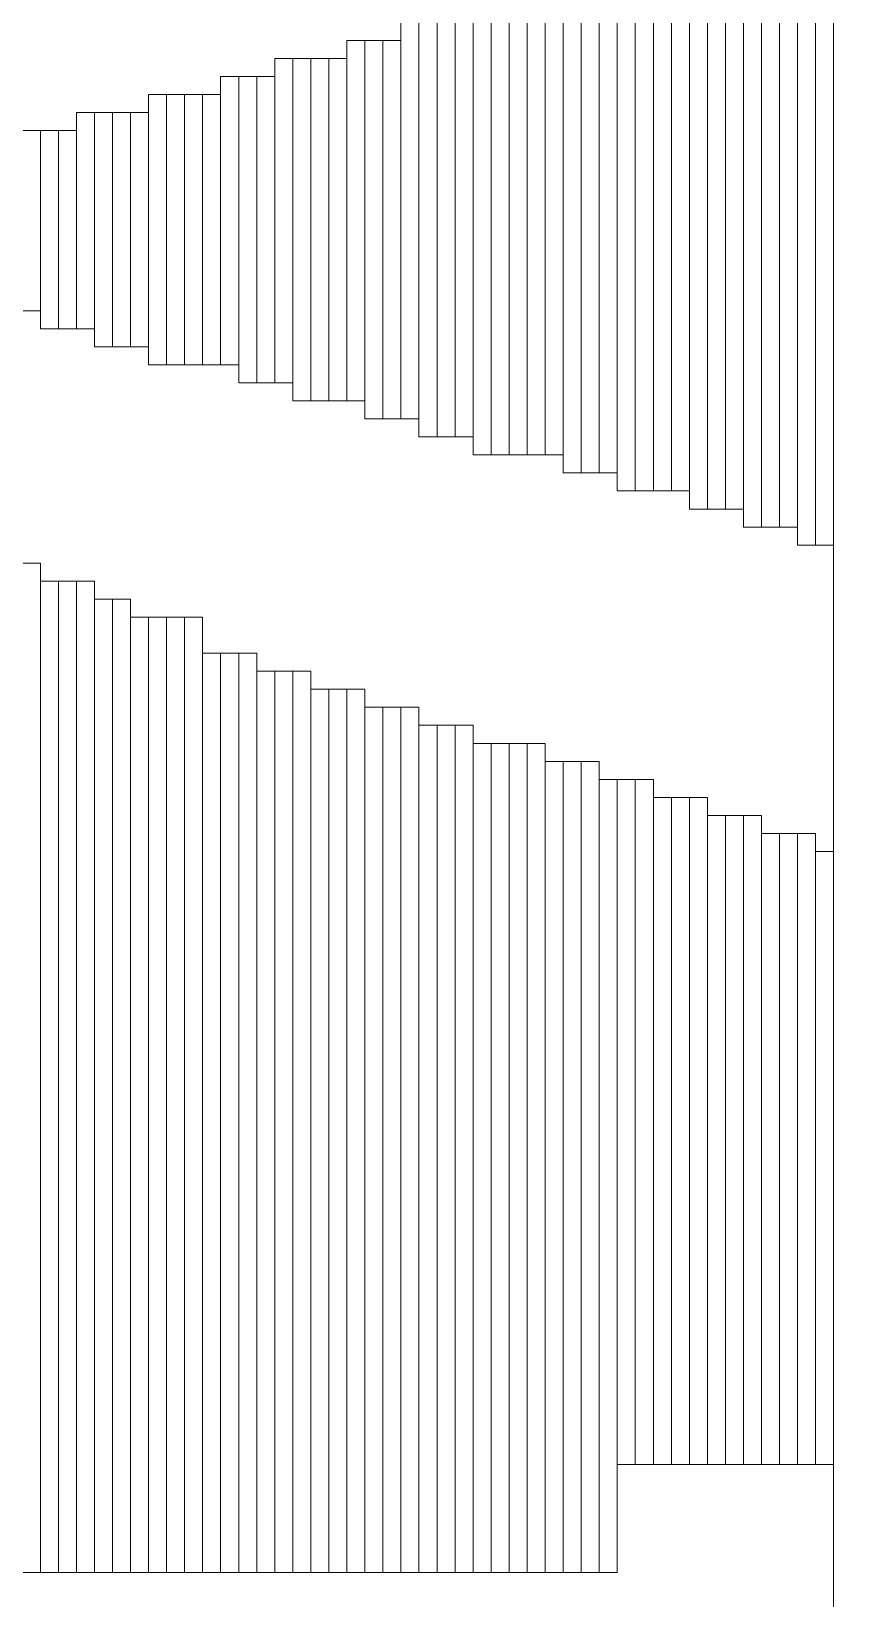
# Model space of a CAD drawing. Header units: millimetres. Extents: x -90 to 99, y -65 to 67.
# Drawn here: x -47.985 to -46.842, y 36.869 to 39.077 of the extents above; entities that cross this region are included whole.
import ezdxf

# ---------------------------------------------------------------- set-up
doc = ezdxf.new("R2010")
doc.units = ezdxf.units.MM
doc.header["$MEASUREMENT"] = 0
doc.layers.add('BG_OUTLINE', color=7, linetype='Continuous')
doc.layers.add('MA_PEN3', color=7, linetype='Continuous')

msp = doc.modelspace()

# ---------------------------------------------------------------- linework, layer by layer
at = {"layer": 'BG_OUTLINE', "color": 3, "lineweight": 9}
msp.add_open_spline([(-71.7269, -61.8795), (-71.7269, -61.8795), (-71.7343, 42.2681), (-71.7343, 42.2681), (-71.7343, 42.2681), (-71.7348, 43.0066), (-71.4419, 43.715), (-70.92, 44.2375), (-70.92, 44.2375), (-70.3982, 44.76), (-69.6866, 45.0538), (-68.9482, 45.0543), (-68.9482, 45.0543), (-68.9482, 45.0543), (75.2046, 45.0543), (75.2046, 45.0543), (75.2046, 45.0543), (76.8319, 45.0552), (78.1763, 43.7805), (78.2661, 42.1556), (78.2661, 42.1556), (78.2661, 42.1556), (78.2661, 31.2814), (78.2661, 31.2814), (78.2661, 31.2814), (78.2661, 31.2814), (72.2646, 31.2814), (72.2646, 31.2814), (72.2646, 31.2814), (72.2646, 31.2814), (72.2646, 26.9814), (72.2646, 26.9814), (72.2646, 26.9814), (72.2646, 26.9814), (78.2661, 26.9814), (78.2661, 26.9814), (78.2661, 26.9814), (78.2661, 26.9814), (78.2661, 18.6553), (78.2661, 18.6553), (78.2661, 18.6553), (78.2661, 18.6553), (72.2496, 18.6553), (72.2496, 18.6553), (72.2496, 18.6553), (72.2496, 18.6553), (72.2496, 14.3553), (72.2496, 14.3553), (72.2496, 14.3553), (72.2496, 14.3553), (78.2661, 14.3553), (78.2661, 14.3553), (78.2661, 14.3553), (78.2661, 14.3553), (78.2661, 9.255), (78.2661, 9.255), (78.2661, 9.255), (78.2661, 9.255), (72.2648, 9.255), (72.2648, 9.255), (72.2648, 9.255), (72.2648, 9.255), (72.2648, 4.955), (72.2648, 4.955), (72.2648, 4.955), (72.2648, 4.955), (78.2661, 4.955), (78.2661, 4.955), (78.2661, 4.955), (78.2661, 4.955), (78.2661, -3.3762), (78.2661, -3.3762), (78.2661, -3.3762), (78.2661, -3.3762), (72.2445, -3.3762), (72.2445, -3.3762), (72.2445, -3.3762), (72.2445, -3.3762), (72.2445, -7.6762), (72.2445, -7.6762), (72.2445, -7.6762), (72.2445, -7.6762), (78.2661, -7.6762), (78.2661, -7.6762), (78.2661, -7.6762), (78.2661, -7.6762), (78.2661, -12.7615), (78.2661, -12.7615), (78.2661, -12.7615), (78.2661, -12.7615), (72.2651, -12.7615), (72.2651, -12.7615), (72.2651, -12.7615), (72.2651, -12.7615), (72.2651, -17.0615), (72.2651, -17.0615), (72.2651, -17.0615), (72.2651, -17.0615), (78.2661, -17.0615), (78.2661, -17.0615), (78.2661, -17.0615), (78.2661, -17.0615), (78.2661, -25.4097), (78.2661, -25.4097), (78.2661, -25.4097), (78.2661, -25.4097), (72.2656, -25.4097), (72.2656, -25.4097), (72.2656, -25.4097), (72.2656, -25.4097), (72.2656, -29.7097), (72.2656, -29.7097), (72.2656, -29.7097), (72.2656, -29.7097), (78.2661, -29.7097), (78.2661, -29.7097), (78.2661, -29.7097), (78.2661, -29.7097), (78.2661, -34.793), (78.2661, -34.793), (78.2661, -34.793), (78.2661, -34.793), (72.2679, -34.793), (72.2679, -34.793), (72.2679, -34.793), (72.2679, -34.793), (72.2679, -39.0929), (72.2679, -39.0929), (72.2679, -39.0929), (72.2679, -39.0929), (78.2661, -39.0929), (78.2661, -39.0929), (78.2661, -39.0929), (78.2661, -39.0929), (78.2661, -47.4269), (78.2661, -47.4269), (78.2661, -47.4269), (78.2661, -47.4269), (72.2679, -47.4269), (72.2679, -47.4269), (72.2679, -47.4269), (72.2679, -47.4269), (72.2679, -51.7269), (72.2679, -51.7269), (72.2679, -51.7269), (72.2679, -51.7269), (78.2661, -51.7269), (78.2661, -51.7269), (78.2661, -51.7269), (78.2661, -51.7269), (78.2661, -51.8138), (78.2661, -51.8138), (78.2661, -51.8138), (78.2661, -51.8138), (78.2656, -61.8468), (78.2656, -61.8468), (78.2656, -61.8468), (78.2661, -62.6669), (77.9407, -63.4536), (77.3612, -64.0339), (77.3612, -64.0339), (76.7817, -64.6142), (75.9915, -64.9405), (75.1713, -64.941), (75.1713, -64.941), (75.1713, -64.941), (-68.6609, -64.9456), (-68.6609, -64.9456), (-68.6609, -64.9456), (-69.4735, -64.9461), (-70.2531, -64.6237), (-70.8281, -64.0495), (-70.8281, -64.0495), (-71.4031, -63.4752), (-71.7264, -62.6922), (-71.7269, -61.8795)], degree=3, knots=[0, 0, 0, 0, 0.022727, 0.022727, 0.022727, 0.022727, 0.045455, 0.045455, 0.045455, 0.045455, 0.068182, 0.068182, 0.068182, 0.068182, 0.090909, 0.090909, 0.090909, 0.090909, 0.113636, 0.113636, 0.113636, 0.113636, 0.136364, 0.136364, 0.136364, 0.136364, 0.159091, 0.159091, 0.159091, 0.159091, 0.181818, 0.181818, 0.181818, 0.181818, 0.204545, 0.204545, 0.204545, 0.204545, 0.227273, 0.227273, 0.227273, 0.227273, 0.25, 0.25, 0.25, 0.25, 0.272727, 0.272727, 0.272727, 0.272727, 0.295455, 0.295455, 0.295455, 0.295455, 0.318182, 0.318182, 0.318182, 0.318182, 0.340909, 0.340909, 0.340909, 0.340909, 0.363636, 0.363636, 0.363636, 0.363636, 0.386364, 0.386364, 0.386364, 0.386364, 0.409091, 0.409091, 0.409091, 0.409091, 0.431818, 0.431818, 0.431818, 0.431818, 0.454545, 0.454545, 0.454545, 0.454545, 0.477273, 0.477273, 0.477273, 0.477273, 0.5, 0.5, 0.5, 0.5, 0.522727, 0.522727, 0.522727, 0.522727, 0.545455, 0.545455, 0.545455, 0.545455, 0.568182, 0.568182, 0.568182, 0.568182, 0.590909, 0.590909, 0.590909, 0.590909, 0.613636, 0.613636, 0.613636, 0.613636, 0.636364, 0.636364, 0.636364, 0.636364, 0.659091, 0.659091, 0.659091, 0.659091, 0.681818, 0.681818, 0.681818, 0.681818, 0.704545, 0.704545, 0.704545, 0.704545, 0.727273, 0.727273, 0.727273, 0.727273, 0.75, 0.75, 0.75, 0.75, 0.772727, 0.772727, 0.772727, 0.772727, 0.795455, 0.795455, 0.795455, 0.795455, 0.818182, 0.818182, 0.818182, 0.818182, 0.840909, 0.840909, 0.840909, 0.840909, 0.863636, 0.863636, 0.863636, 0.863636, 0.886364, 0.886364, 0.886364, 0.886364, 0.909091, 0.909091, 0.909091, 0.909091, 0.931818, 0.931818, 0.931818, 0.931818, 0.954545, 0.954545, 0.954545, 0.954545, 0.977273, 0.977273, 0.977273, 0.977273, 1, 1, 1, 1], dxfattribs=at)
at = {"layer": 'MA_PEN3', "color": 5, "lineweight": 9}
for points in [[(-46.8549, 40.3601), (-46.8549, 40.3601), (-46.8295, 40.3601), (-46.8295, 40.3601), (-46.8295, 40.3601), (-46.8295, 40.3601), (-46.8295, 33.9085), (-46.8295, 33.9085), (-46.8295, 33.9085), (-46.8295, 33.9085), (-46.8549, 33.9085), (-46.8549, 33.9085), (-46.8549, 33.9085), (-46.8549, 33.9085), (-46.8549, 40.3601), (-46.8549, 40.3601)], [(-46.9311, 39.2679), (-46.9311, 39.2679), (-46.9057, 39.2679), (-46.9057, 39.2679), (-46.9057, 39.2679), (-46.9057, 39.2679), (-46.9057, 38.3789), (-46.9057, 38.3789), (-46.9057, 38.3789), (-46.9057, 38.3789), (-46.9311, 38.3789), (-46.9311, 38.3789), (-46.9311, 38.3789), (-46.9311, 38.3789), (-46.9311, 39.2679), (-46.9311, 39.2679)], [(-46.9057, 39.2679), (-46.9057, 39.2679), (-46.8803, 39.2679), (-46.8803, 39.2679), (-46.8803, 39.2679), (-46.8803, 39.2679), (-46.8803, 38.3535), (-46.8803, 38.3535), (-46.8803, 38.3535), (-46.8803, 38.3535), (-46.9057, 38.3535), (-46.9057, 38.3535), (-46.9057, 38.3535), (-46.9057, 38.3535), (-46.9057, 39.2679), (-46.9057, 39.2679)], [(-46.8803, 39.2679), (-46.8803, 39.2679), (-46.8549, 39.2679), (-46.8549, 39.2679), (-46.8549, 39.2679), (-46.8549, 39.2679), (-46.8549, 38.3535), (-46.8549, 38.3535), (-46.8549, 38.3535), (-46.8549, 38.3535), (-46.8803, 38.3535), (-46.8803, 38.3535), (-46.8803, 38.3535), (-46.8803, 38.3535), (-46.8803, 39.2679), (-46.8803, 39.2679)], [(-47.0073, 39.2171), (-47.0073, 39.2171), (-46.9819, 39.2171), (-46.9819, 39.2171), (-46.9819, 39.2171), (-46.9819, 39.2171), (-46.9819, 38.4043), (-46.9819, 38.4043), (-46.9819, 38.4043), (-46.9819, 38.4043), (-47.0073, 38.4043), (-47.0073, 38.4043), (-47.0073, 38.4043), (-47.0073, 38.4043), (-47.0073, 39.2171), (-47.0073, 39.2171)], [(-46.9819, 39.2171), (-46.9819, 39.2171), (-46.9565, 39.2171), (-46.9565, 39.2171), (-46.9565, 39.2171), (-46.9565, 39.2171), (-46.9565, 38.3789), (-46.9565, 38.3789), (-46.9565, 38.3789), (-46.9565, 38.3789), (-46.9819, 38.3789), (-46.9819, 38.3789), (-46.9819, 38.3789), (-46.9819, 38.3789), (-46.9819, 39.2171), (-46.9819, 39.2171)], [(-46.9565, 39.2171), (-46.9565, 39.2171), (-46.9311, 39.2171), (-46.9311, 39.2171), (-46.9311, 39.2171), (-46.9311, 39.2171), (-46.9311, 38.3789), (-46.9311, 38.3789), (-46.9311, 38.3789), (-46.9311, 38.3789), (-46.9565, 38.3789), (-46.9565, 38.3789), (-46.9565, 38.3789), (-46.9565, 38.3789), (-46.9565, 39.2171), (-46.9565, 39.2171)], [(-47.1089, 39.1917), (-47.1089, 39.1917), (-47.0835, 39.1917), (-47.0835, 39.1917), (-47.0835, 39.1917), (-47.0835, 39.1917), (-47.0835, 38.4297), (-47.0835, 38.4297), (-47.0835, 38.4297), (-47.0835, 38.4297), (-47.1089, 38.4297), (-47.1089, 38.4297), (-47.1089, 38.4297), (-47.1089, 38.4297), (-47.1089, 39.1917), (-47.1089, 39.1917)], [(-47.0835, 39.1917), (-47.0835, 39.1917), (-47.0581, 39.1917), (-47.0581, 39.1917), (-47.0581, 39.1917), (-47.0581, 39.1917), (-47.0581, 38.4297), (-47.0581, 38.4297), (-47.0581, 38.4297), (-47.0581, 38.4297), (-47.0835, 38.4297), (-47.0835, 38.4297), (-47.0835, 38.4297), (-47.0835, 38.4297), (-47.0835, 39.1917), (-47.0835, 39.1917)], [(-47.0581, 39.1917), (-47.0581, 39.1917), (-47.0327, 39.1917), (-47.0327, 39.1917), (-47.0327, 39.1917), (-47.0327, 39.1917), (-47.0327, 38.4043), (-47.0327, 38.4043), (-47.0327, 38.4043), (-47.0327, 38.4043), (-47.0581, 38.4043), (-47.0581, 38.4043), (-47.0581, 38.4043), (-47.0581, 38.4043), (-47.0581, 39.1917), (-47.0581, 39.1917)], [(-47.0327, 39.1917), (-47.0327, 39.1917), (-47.0073, 39.1917), (-47.0073, 39.1917), (-47.0073, 39.1917), (-47.0073, 39.1917), (-47.0073, 38.4043), (-47.0073, 38.4043), (-47.0073, 38.4043), (-47.0073, 38.4043), (-47.0327, 38.4043), (-47.0327, 38.4043), (-47.0327, 38.4043), (-47.0327, 38.4043), (-47.0327, 39.1917), (-47.0327, 39.1917)], [(-47.1851, 39.1663), (-47.1851, 39.1663), (-47.1597, 39.1663), (-47.1597, 39.1663), (-47.1597, 39.1663), (-47.1597, 39.1663), (-47.1597, 38.4551), (-47.1597, 38.4551), (-47.1597, 38.4551), (-47.1597, 38.4551), (-47.1851, 38.4551), (-47.1851, 38.4551), (-47.1851, 38.4551), (-47.1851, 38.4551), (-47.1851, 39.1663), (-47.1851, 39.1663)], [(-47.1597, 39.1663), (-47.1597, 39.1663), (-47.1343, 39.1663), (-47.1343, 39.1663), (-47.1343, 39.1663), (-47.1343, 39.1663), (-47.1343, 38.4297), (-47.1343, 38.4297), (-47.1343, 38.4297), (-47.1343, 38.4297), (-47.1597, 38.4297), (-47.1597, 38.4297), (-47.1597, 38.4297), (-47.1597, 38.4297), (-47.1597, 39.1663), (-47.1597, 39.1663)], [(-47.1343, 39.1663), (-47.1343, 39.1663), (-47.1089, 39.1663), (-47.1089, 39.1663), (-47.1089, 39.1663), (-47.1089, 39.1663), (-47.1089, 38.4297), (-47.1089, 38.4297), (-47.1089, 38.4297), (-47.1089, 38.4297), (-47.1343, 38.4297), (-47.1343, 38.4297), (-47.1343, 38.4297), (-47.1343, 38.4297), (-47.1343, 39.1663), (-47.1343, 39.1663)], [(-47.2613, 39.1409), (-47.2613, 39.1409), (-47.2359, 39.1409), (-47.2359, 39.1409), (-47.2359, 39.1409), (-47.2359, 39.1409), (-47.2359, 38.4805), (-47.2359, 38.4805), (-47.2359, 38.4805), (-47.2359, 38.4805), (-47.2613, 38.4805), (-47.2613, 38.4805), (-47.2613, 38.4805), (-47.2613, 38.4805), (-47.2613, 39.1409), (-47.2613, 39.1409)], [(-47.2359, 39.1409), (-47.2359, 39.1409), (-47.2105, 39.1409), (-47.2105, 39.1409), (-47.2105, 39.1409), (-47.2105, 39.1409), (-47.2105, 38.4551), (-47.2105, 38.4551), (-47.2105, 38.4551), (-47.2105, 38.4551), (-47.2359, 38.4551), (-47.2359, 38.4551), (-47.2359, 38.4551), (-47.2359, 38.4551), (-47.2359, 39.1409), (-47.2359, 39.1409)], [(-47.2105, 39.1409), (-47.2105, 39.1409), (-47.1851, 39.1409), (-47.1851, 39.1409), (-47.1851, 39.1409), (-47.1851, 39.1409), (-47.1851, 38.4551), (-47.1851, 38.4551), (-47.1851, 38.4551), (-47.1851, 38.4551), (-47.2105, 38.4551), (-47.2105, 38.4551), (-47.2105, 38.4551), (-47.2105, 38.4551), (-47.2105, 39.1409), (-47.2105, 39.1409)], [(-47.3883, 39.1155), (-47.3883, 39.1155), (-47.3629, 39.1155), (-47.3629, 39.1155), (-47.3629, 39.1155), (-47.3629, 39.1155), (-47.3629, 38.5059), (-47.3629, 38.5059), (-47.3629, 38.5059), (-47.3629, 38.5059), (-47.3883, 38.5059), (-47.3883, 38.5059), (-47.3883, 38.5059), (-47.3883, 38.5059), (-47.3883, 39.1155), (-47.3883, 39.1155)], [(-47.3629, 39.1155), (-47.3629, 39.1155), (-47.3375, 39.1155), (-47.3375, 39.1155), (-47.3375, 39.1155), (-47.3375, 39.1155), (-47.3375, 38.4805), (-47.3375, 38.4805), (-47.3375, 38.4805), (-47.3375, 38.4805), (-47.3629, 38.4805), (-47.3629, 38.4805), (-47.3629, 38.4805), (-47.3629, 38.4805), (-47.3629, 39.1155), (-47.3629, 39.1155)], [(-47.3375, 39.1155), (-47.3375, 39.1155), (-47.3121, 39.1155), (-47.3121, 39.1155), (-47.3121, 39.1155), (-47.3121, 39.1155), (-47.3121, 38.4805), (-47.3121, 38.4805), (-47.3121, 38.4805), (-47.3121, 38.4805), (-47.3375, 38.4805), (-47.3375, 38.4805), (-47.3375, 38.4805), (-47.3375, 38.4805), (-47.3375, 39.1155), (-47.3375, 39.1155)], [(-47.3121, 39.1155), (-47.3121, 39.1155), (-47.2867, 39.1155), (-47.2867, 39.1155), (-47.2867, 39.1155), (-47.2867, 39.1155), (-47.2867, 38.4805), (-47.2867, 38.4805), (-47.2867, 38.4805), (-47.2867, 38.4805), (-47.3121, 38.4805), (-47.3121, 38.4805), (-47.3121, 38.4805), (-47.3121, 38.4805), (-47.3121, 39.1155), (-47.3121, 39.1155)], [(-47.2867, 39.1155), (-47.2867, 39.1155), (-47.2613, 39.1155), (-47.2613, 39.1155), (-47.2613, 39.1155), (-47.2613, 39.1155), (-47.2613, 38.4805), (-47.2613, 38.4805), (-47.2613, 38.4805), (-47.2613, 38.4805), (-47.2867, 38.4805), (-47.2867, 38.4805), (-47.2867, 38.4805), (-47.2867, 38.4805), (-47.2867, 39.1155), (-47.2867, 39.1155)], [(-47.4645, 39.0901), (-47.4645, 39.0901), (-47.4391, 39.0901), (-47.4391, 39.0901), (-47.4391, 39.0901), (-47.4391, 39.0901), (-47.4391, 38.5313), (-47.4391, 38.5313), (-47.4391, 38.5313), (-47.4391, 38.5313), (-47.4645, 38.5313), (-47.4645, 38.5313), (-47.4645, 38.5313), (-47.4645, 38.5313), (-47.4645, 39.0901), (-47.4645, 39.0901)], [(-47.4391, 39.0901), (-47.4391, 39.0901), (-47.4137, 39.0901), (-47.4137, 39.0901), (-47.4137, 39.0901), (-47.4137, 39.0901), (-47.4137, 38.5059), (-47.4137, 38.5059), (-47.4137, 38.5059), (-47.4137, 38.5059), (-47.4391, 38.5059), (-47.4391, 38.5059), (-47.4391, 38.5059), (-47.4391, 38.5059), (-47.4391, 39.0901), (-47.4391, 39.0901)], [(-47.4137, 39.0901), (-47.4137, 39.0901), (-47.3883, 39.0901), (-47.3883, 39.0901), (-47.3883, 39.0901), (-47.3883, 39.0901), (-47.3883, 38.5059), (-47.3883, 38.5059), (-47.3883, 38.5059), (-47.3883, 38.5059), (-47.4137, 38.5059), (-47.4137, 38.5059), (-47.4137, 38.5059), (-47.4137, 38.5059), (-47.4137, 39.0901), (-47.4137, 39.0901)], [(-47.5407, 39.0647), (-47.5407, 39.0647), (-47.5153, 39.0647), (-47.5153, 39.0647), (-47.5153, 39.0647), (-47.5153, 39.0647), (-47.5153, 38.5567), (-47.5153, 38.5567), (-47.5153, 38.5567), (-47.5153, 38.5567), (-47.5407, 38.5567), (-47.5407, 38.5567), (-47.5407, 38.5567), (-47.5407, 38.5567), (-47.5407, 39.0647), (-47.5407, 39.0647)], [(-47.5153, 39.0647), (-47.5153, 39.0647), (-47.4899, 39.0647), (-47.4899, 39.0647), (-47.4899, 39.0647), (-47.4899, 39.0647), (-47.4899, 38.5313), (-47.4899, 38.5313), (-47.4899, 38.5313), (-47.4899, 38.5313), (-47.5153, 38.5313), (-47.5153, 38.5313), (-47.5153, 38.5313), (-47.5153, 38.5313), (-47.5153, 39.0647), (-47.5153, 39.0647)], [(-47.4899, 39.0647), (-47.4899, 39.0647), (-47.4645, 39.0647), (-47.4645, 39.0647), (-47.4645, 39.0647), (-47.4645, 39.0647), (-47.4645, 38.5313), (-47.4645, 38.5313), (-47.4645, 38.5313), (-47.4645, 38.5313), (-47.4899, 38.5313), (-47.4899, 38.5313), (-47.4899, 38.5313), (-47.4899, 38.5313), (-47.4899, 39.0647), (-47.4899, 39.0647)], [(-47.6423, 39.0393), (-47.6423, 39.0393), (-47.6169, 39.0393), (-47.6169, 39.0393), (-47.6169, 39.0393), (-47.6169, 39.0393), (-47.6169, 38.5821), (-47.6169, 38.5821), (-47.6169, 38.5821), (-47.6169, 38.5821), (-47.6423, 38.5821), (-47.6423, 38.5821), (-47.6423, 38.5821), (-47.6423, 38.5821), (-47.6423, 39.0393), (-47.6423, 39.0393)], [(-47.6169, 39.0393), (-47.6169, 39.0393), (-47.5915, 39.0393), (-47.5915, 39.0393), (-47.5915, 39.0393), (-47.5915, 39.0393), (-47.5915, 38.5567), (-47.5915, 38.5567), (-47.5915, 38.5567), (-47.5915, 38.5567), (-47.6169, 38.5567), (-47.6169, 38.5567), (-47.6169, 38.5567), (-47.6169, 38.5567), (-47.6169, 39.0393), (-47.6169, 39.0393)], [(-47.5915, 39.0393), (-47.5915, 39.0393), (-47.5661, 39.0393), (-47.5661, 39.0393), (-47.5661, 39.0393), (-47.5661, 39.0393), (-47.5661, 38.5567), (-47.5661, 38.5567), (-47.5661, 38.5567), (-47.5661, 38.5567), (-47.5915, 38.5567), (-47.5915, 38.5567), (-47.5915, 38.5567), (-47.5915, 38.5567), (-47.5915, 39.0393), (-47.5915, 39.0393)], [(-47.5661, 39.0393), (-47.5661, 39.0393), (-47.5407, 39.0393), (-47.5407, 39.0393), (-47.5407, 39.0393), (-47.5407, 39.0393), (-47.5407, 38.5567), (-47.5407, 38.5567), (-47.5407, 38.5567), (-47.5407, 38.5567), (-47.5661, 38.5567), (-47.5661, 38.5567), (-47.5661, 38.5567), (-47.5661, 38.5567), (-47.5661, 39.0393), (-47.5661, 39.0393)], [(-47.7185, 39.0139), (-47.7185, 39.0139), (-47.6931, 39.0139), (-47.6931, 39.0139), (-47.6931, 39.0139), (-47.6931, 39.0139), (-47.6931, 38.6075), (-47.6931, 38.6075), (-47.6931, 38.6075), (-47.6931, 38.6075), (-47.7185, 38.6075), (-47.7185, 38.6075), (-47.7185, 38.6075), (-47.7185, 38.6075), (-47.7185, 39.0139), (-47.7185, 39.0139)], [(-47.6931, 39.0139), (-47.6931, 39.0139), (-47.6677, 39.0139), (-47.6677, 39.0139), (-47.6677, 39.0139), (-47.6677, 39.0139), (-47.6677, 38.5821), (-47.6677, 38.5821), (-47.6677, 38.5821), (-47.6677, 38.5821), (-47.6931, 38.5821), (-47.6931, 38.5821), (-47.6931, 38.5821), (-47.6931, 38.5821), (-47.6931, 39.0139), (-47.6931, 39.0139)], [(-47.6677, 39.0139), (-47.6677, 39.0139), (-47.6423, 39.0139), (-47.6423, 39.0139), (-47.6423, 39.0139), (-47.6423, 39.0139), (-47.6423, 38.5821), (-47.6423, 38.5821), (-47.6423, 38.5821), (-47.6423, 38.5821), (-47.6677, 38.5821), (-47.6677, 38.5821), (-47.6677, 38.5821), (-47.6677, 38.5821), (-47.6677, 39.0139), (-47.6677, 39.0139)], [(-47.8201, 38.9885), (-47.8201, 38.9885), (-47.7947, 38.9885), (-47.7947, 38.9885), (-47.7947, 38.9885), (-47.7947, 38.9885), (-47.7947, 38.6075), (-47.7947, 38.6075), (-47.7947, 38.6075), (-47.7947, 38.6075), (-47.8201, 38.6075), (-47.8201, 38.6075), (-47.8201, 38.6075), (-47.8201, 38.6075), (-47.8201, 38.9885), (-47.8201, 38.9885)], [(-47.7947, 38.9885), (-47.7947, 38.9885), (-47.7693, 38.9885), (-47.7693, 38.9885), (-47.7693, 38.9885), (-47.7693, 38.9885), (-47.7693, 38.6075), (-47.7693, 38.6075), (-47.7693, 38.6075), (-47.7693, 38.6075), (-47.7947, 38.6075), (-47.7947, 38.6075), (-47.7947, 38.6075), (-47.7947, 38.6075), (-47.7947, 38.9885), (-47.7947, 38.9885)], [(-47.7693, 38.9885), (-47.7693, 38.9885), (-47.7439, 38.9885), (-47.7439, 38.9885), (-47.7439, 38.9885), (-47.7439, 38.9885), (-47.7439, 38.6075), (-47.7439, 38.6075), (-47.7439, 38.6075), (-47.7439, 38.6075), (-47.7693, 38.6075), (-47.7693, 38.6075), (-47.7693, 38.6075), (-47.7693, 38.6075), (-47.7693, 38.9885), (-47.7693, 38.9885)], [(-47.7439, 38.9885), (-47.7439, 38.9885), (-47.7185, 38.9885), (-47.7185, 38.9885), (-47.7185, 38.9885), (-47.7185, 38.9885), (-47.7185, 38.6075), (-47.7185, 38.6075), (-47.7185, 38.6075), (-47.7185, 38.6075), (-47.7439, 38.6075), (-47.7439, 38.6075), (-47.7439, 38.6075), (-47.7439, 38.6075), (-47.7439, 38.9885), (-47.7439, 38.9885)], [(-47.9217, 38.9631), (-47.9217, 38.9631), (-47.8963, 38.9631), (-47.8963, 38.9631), (-47.8963, 38.9631), (-47.8963, 38.9631), (-47.8963, 38.6583), (-47.8963, 38.6583), (-47.8963, 38.6583), (-47.8963, 38.6583), (-47.9217, 38.6583), (-47.9217, 38.6583), (-47.9217, 38.6583), (-47.9217, 38.6583), (-47.9217, 38.9631), (-47.9217, 38.9631)], [(-47.8963, 38.9631), (-47.8963, 38.9631), (-47.8709, 38.9631), (-47.8709, 38.9631), (-47.8709, 38.9631), (-47.8709, 38.9631), (-47.8709, 38.6329), (-47.8709, 38.6329), (-47.8709, 38.6329), (-47.8709, 38.6329), (-47.8963, 38.6329), (-47.8963, 38.6329), (-47.8963, 38.6329), (-47.8963, 38.6329), (-47.8963, 38.9631), (-47.8963, 38.9631)], [(-47.8709, 38.9631), (-47.8709, 38.9631), (-47.8455, 38.9631), (-47.8455, 38.9631), (-47.8455, 38.9631), (-47.8455, 38.9631), (-47.8455, 38.6329), (-47.8455, 38.6329), (-47.8455, 38.6329), (-47.8455, 38.6329), (-47.8709, 38.6329), (-47.8709, 38.6329), (-47.8709, 38.6329), (-47.8709, 38.6329), (-47.8709, 38.9631), (-47.8709, 38.9631)], [(-47.8455, 38.9631), (-47.8455, 38.9631), (-47.8201, 38.9631), (-47.8201, 38.9631), (-47.8201, 38.9631), (-47.8201, 38.9631), (-47.8201, 38.6329), (-47.8201, 38.6329), (-47.8201, 38.6329), (-47.8201, 38.6329), (-47.8455, 38.6329), (-47.8455, 38.6329), (-47.8455, 38.6329), (-47.8455, 38.6329), (-47.8455, 38.9631), (-47.8455, 38.9631)], [(-47.9979, 38.9377), (-47.9979, 38.9377), (-47.9725, 38.9377), (-47.9725, 38.9377), (-47.9725, 38.9377), (-47.9725, 38.9377), (-47.9725, 38.6837), (-47.9725, 38.6837), (-47.9725, 38.6837), (-47.9725, 38.6837), (-47.9979, 38.6837), (-47.9979, 38.6837), (-47.9979, 38.6837), (-47.9979, 38.6837), (-47.9979, 38.9377), (-47.9979, 38.9377)], [(-47.9725, 38.9377), (-47.9725, 38.9377), (-47.9471, 38.9377), (-47.9471, 38.9377), (-47.9471, 38.9377), (-47.9471, 38.9377), (-47.9471, 38.6583), (-47.9471, 38.6583), (-47.9471, 38.6583), (-47.9471, 38.6583), (-47.9725, 38.6583), (-47.9725, 38.6583), (-47.9725, 38.6583), (-47.9725, 38.6583), (-47.9725, 38.9377), (-47.9725, 38.9377)], [(-47.9471, 38.9377), (-47.9471, 38.9377), (-47.9217, 38.9377), (-47.9217, 38.9377), (-47.9217, 38.9377), (-47.9217, 38.9377), (-47.9217, 38.6583), (-47.9217, 38.6583), (-47.9217, 38.6583), (-47.9217, 38.6583), (-47.9471, 38.6583), (-47.9471, 38.6583), (-47.9471, 38.6583), (-47.9471, 38.6583), (-47.9471, 38.9377), (-47.9471, 38.9377)], [(-47.9979, 38.3281), (-47.9979, 38.3281), (-47.9725, 38.3281), (-47.9725, 38.3281), (-47.9725, 38.3281), (-47.9725, 38.3281), (-47.9725, 36.9057), (-47.9725, 36.9057), (-47.9725, 36.9057), (-47.9725, 36.9057), (-47.9979, 36.9057), (-47.9979, 36.9057), (-47.9979, 36.9057), (-47.9979, 36.9057), (-47.9979, 38.3281), (-47.9979, 38.3281)], [(-47.9725, 38.3027), (-47.9725, 38.3027), (-47.9471, 38.3027), (-47.9471, 38.3027), (-47.9471, 38.3027), (-47.9471, 38.3027), (-47.9471, 36.9057), (-47.9471, 36.9057), (-47.9471, 36.9057), (-47.9471, 36.9057), (-47.9725, 36.9057), (-47.9725, 36.9057), (-47.9725, 36.9057), (-47.9725, 36.9057), (-47.9725, 38.3027), (-47.9725, 38.3027)], [(-47.9471, 38.3027), (-47.9471, 38.3027), (-47.9217, 38.3027), (-47.9217, 38.3027), (-47.9217, 38.3027), (-47.9217, 38.3027), (-47.9217, 36.9057), (-47.9217, 36.9057), (-47.9217, 36.9057), (-47.9217, 36.9057), (-47.9471, 36.9057), (-47.9471, 36.9057), (-47.9471, 36.9057), (-47.9471, 36.9057), (-47.9471, 38.3027), (-47.9471, 38.3027)], [(-47.9217, 38.3027), (-47.9217, 38.3027), (-47.8963, 38.3027), (-47.8963, 38.3027), (-47.8963, 38.3027), (-47.8963, 38.3027), (-47.8963, 36.9057), (-47.8963, 36.9057), (-47.8963, 36.9057), (-47.8963, 36.9057), (-47.9217, 36.9057), (-47.9217, 36.9057), (-47.9217, 36.9057), (-47.9217, 36.9057), (-47.9217, 38.3027), (-47.9217, 38.3027)], [(-47.8963, 38.2773), (-47.8963, 38.2773), (-47.8709, 38.2773), (-47.8709, 38.2773), (-47.8709, 38.2773), (-47.8709, 38.2773), (-47.8709, 36.9057), (-47.8709, 36.9057), (-47.8709, 36.9057), (-47.8709, 36.9057), (-47.8963, 36.9057), (-47.8963, 36.9057), (-47.8963, 36.9057), (-47.8963, 36.9057), (-47.8963, 38.2773), (-47.8963, 38.2773)], [(-47.8709, 38.2773), (-47.8709, 38.2773), (-47.8455, 38.2773), (-47.8455, 38.2773), (-47.8455, 38.2773), (-47.8455, 38.2773), (-47.8455, 36.9057), (-47.8455, 36.9057), (-47.8455, 36.9057), (-47.8455, 36.9057), (-47.8709, 36.9057), (-47.8709, 36.9057), (-47.8709, 36.9057), (-47.8709, 36.9057), (-47.8709, 38.2773), (-47.8709, 38.2773)], [(-47.8455, 38.2519), (-47.8455, 38.2519), (-47.8201, 38.2519), (-47.8201, 38.2519), (-47.8201, 38.2519), (-47.8201, 38.2519), (-47.8201, 36.9057), (-47.8201, 36.9057), (-47.8201, 36.9057), (-47.8201, 36.9057), (-47.8455, 36.9057), (-47.8455, 36.9057), (-47.8455, 36.9057), (-47.8455, 36.9057), (-47.8455, 38.2519), (-47.8455, 38.2519)], [(-47.8201, 38.2519), (-47.8201, 38.2519), (-47.7947, 38.2519), (-47.7947, 38.2519), (-47.7947, 38.2519), (-47.7947, 38.2519), (-47.7947, 36.9057), (-47.7947, 36.9057), (-47.7947, 36.9057), (-47.7947, 36.9057), (-47.8201, 36.9057), (-47.8201, 36.9057), (-47.8201, 36.9057), (-47.8201, 36.9057), (-47.8201, 38.2519), (-47.8201, 38.2519)], [(-47.7947, 38.2519), (-47.7947, 38.2519), (-47.7693, 38.2519), (-47.7693, 38.2519), (-47.7693, 38.2519), (-47.7693, 38.2519), (-47.7693, 36.9057), (-47.7693, 36.9057), (-47.7693, 36.9057), (-47.7693, 36.9057), (-47.7947, 36.9057), (-47.7947, 36.9057), (-47.7947, 36.9057), (-47.7947, 36.9057), (-47.7947, 38.2519), (-47.7947, 38.2519)], [(-47.7693, 38.2519), (-47.7693, 38.2519), (-47.7439, 38.2519), (-47.7439, 38.2519), (-47.7439, 38.2519), (-47.7439, 38.2519), (-47.7439, 36.9057), (-47.7439, 36.9057), (-47.7439, 36.9057), (-47.7439, 36.9057), (-47.7693, 36.9057), (-47.7693, 36.9057), (-47.7693, 36.9057), (-47.7693, 36.9057), (-47.7693, 38.2519), (-47.7693, 38.2519)], [(-47.7439, 38.2011), (-47.7439, 38.2011), (-47.7185, 38.2011), (-47.7185, 38.2011), (-47.7185, 38.2011), (-47.7185, 38.2011), (-47.7185, 36.9057), (-47.7185, 36.9057), (-47.7185, 36.9057), (-47.7185, 36.9057), (-47.7439, 36.9057), (-47.7439, 36.9057), (-47.7439, 36.9057), (-47.7439, 36.9057), (-47.7439, 38.2011), (-47.7439, 38.2011)], [(-47.7185, 38.2011), (-47.7185, 38.2011), (-47.6931, 38.2011), (-47.6931, 38.2011), (-47.6931, 38.2011), (-47.6931, 38.2011), (-47.6931, 36.9057), (-47.6931, 36.9057), (-47.6931, 36.9057), (-47.6931, 36.9057), (-47.7185, 36.9057), (-47.7185, 36.9057), (-47.7185, 36.9057), (-47.7185, 36.9057), (-47.7185, 38.2011), (-47.7185, 38.2011)], [(-47.6931, 38.2011), (-47.6931, 38.2011), (-47.6677, 38.2011), (-47.6677, 38.2011), (-47.6677, 38.2011), (-47.6677, 38.2011), (-47.6677, 36.9057), (-47.6677, 36.9057), (-47.6677, 36.9057), (-47.6677, 36.9057), (-47.6931, 36.9057), (-47.6931, 36.9057), (-47.6931, 36.9057), (-47.6931, 36.9057), (-47.6931, 38.2011), (-47.6931, 38.2011)], [(-47.6677, 38.1757), (-47.6677, 38.1757), (-47.6423, 38.1757), (-47.6423, 38.1757), (-47.6423, 38.1757), (-47.6423, 38.1757), (-47.6423, 36.9057), (-47.6423, 36.9057), (-47.6423, 36.9057), (-47.6423, 36.9057), (-47.6677, 36.9057), (-47.6677, 36.9057), (-47.6677, 36.9057), (-47.6677, 36.9057), (-47.6677, 38.1757), (-47.6677, 38.1757)], [(-47.6423, 38.1757), (-47.6423, 38.1757), (-47.6169, 38.1757), (-47.6169, 38.1757), (-47.6169, 38.1757), (-47.6169, 38.1757), (-47.6169, 36.9057), (-47.6169, 36.9057), (-47.6169, 36.9057), (-47.6169, 36.9057), (-47.6423, 36.9057), (-47.6423, 36.9057), (-47.6423, 36.9057), (-47.6423, 36.9057), (-47.6423, 38.1757), (-47.6423, 38.1757)], [(-47.6169, 38.1757), (-47.6169, 38.1757), (-47.5915, 38.1757), (-47.5915, 38.1757), (-47.5915, 38.1757), (-47.5915, 38.1757), (-47.5915, 36.9057), (-47.5915, 36.9057), (-47.5915, 36.9057), (-47.5915, 36.9057), (-47.6169, 36.9057), (-47.6169, 36.9057), (-47.6169, 36.9057), (-47.6169, 36.9057), (-47.6169, 38.1757), (-47.6169, 38.1757)], [(-47.5915, 38.1503), (-47.5915, 38.1503), (-47.5661, 38.1503), (-47.5661, 38.1503), (-47.5661, 38.1503), (-47.5661, 38.1503), (-47.5661, 36.9057), (-47.5661, 36.9057), (-47.5661, 36.9057), (-47.5661, 36.9057), (-47.5915, 36.9057), (-47.5915, 36.9057), (-47.5915, 36.9057), (-47.5915, 36.9057), (-47.5915, 38.1503), (-47.5915, 38.1503)], [(-47.5661, 38.1503), (-47.5661, 38.1503), (-47.5407, 38.1503), (-47.5407, 38.1503), (-47.5407, 38.1503), (-47.5407, 38.1503), (-47.5407, 36.9057), (-47.5407, 36.9057), (-47.5407, 36.9057), (-47.5407, 36.9057), (-47.5661, 36.9057), (-47.5661, 36.9057), (-47.5661, 36.9057), (-47.5661, 36.9057), (-47.5661, 38.1503), (-47.5661, 38.1503)], [(-47.5407, 38.1503), (-47.5407, 38.1503), (-47.5153, 38.1503), (-47.5153, 38.1503), (-47.5153, 38.1503), (-47.5153, 38.1503), (-47.5153, 36.9057), (-47.5153, 36.9057), (-47.5153, 36.9057), (-47.5153, 36.9057), (-47.5407, 36.9057), (-47.5407, 36.9057), (-47.5407, 36.9057), (-47.5407, 36.9057), (-47.5407, 38.1503), (-47.5407, 38.1503)], [(-47.5153, 38.1249), (-47.5153, 38.1249), (-47.4899, 38.1249), (-47.4899, 38.1249), (-47.4899, 38.1249), (-47.4899, 38.1249), (-47.4899, 36.9057), (-47.4899, 36.9057), (-47.4899, 36.9057), (-47.4899, 36.9057), (-47.5153, 36.9057), (-47.5153, 36.9057), (-47.5153, 36.9057), (-47.5153, 36.9057), (-47.5153, 38.1249), (-47.5153, 38.1249)], [(-47.4899, 38.1249), (-47.4899, 38.1249), (-47.4645, 38.1249), (-47.4645, 38.1249), (-47.4645, 38.1249), (-47.4645, 38.1249), (-47.4645, 36.9057), (-47.4645, 36.9057), (-47.4645, 36.9057), (-47.4645, 36.9057), (-47.4899, 36.9057), (-47.4899, 36.9057), (-47.4899, 36.9057), (-47.4899, 36.9057), (-47.4899, 38.1249), (-47.4899, 38.1249)], [(-47.4645, 38.1249), (-47.4645, 38.1249), (-47.4391, 38.1249), (-47.4391, 38.1249), (-47.4391, 38.1249), (-47.4391, 38.1249), (-47.4391, 36.9057), (-47.4391, 36.9057), (-47.4391, 36.9057), (-47.4391, 36.9057), (-47.4645, 36.9057), (-47.4645, 36.9057), (-47.4645, 36.9057), (-47.4645, 36.9057), (-47.4645, 38.1249), (-47.4645, 38.1249)], [(-47.4391, 38.0995), (-47.4391, 38.0995), (-47.4137, 38.0995), (-47.4137, 38.0995), (-47.4137, 38.0995), (-47.4137, 38.0995), (-47.4137, 36.9057), (-47.4137, 36.9057), (-47.4137, 36.9057), (-47.4137, 36.9057), (-47.4391, 36.9057), (-47.4391, 36.9057), (-47.4391, 36.9057), (-47.4391, 36.9057), (-47.4391, 38.0995), (-47.4391, 38.0995)], [(-47.4137, 38.0995), (-47.4137, 38.0995), (-47.3883, 38.0995), (-47.3883, 38.0995), (-47.3883, 38.0995), (-47.3883, 38.0995), (-47.3883, 36.9057), (-47.3883, 36.9057), (-47.3883, 36.9057), (-47.3883, 36.9057), (-47.4137, 36.9057), (-47.4137, 36.9057), (-47.4137, 36.9057), (-47.4137, 36.9057), (-47.4137, 38.0995), (-47.4137, 38.0995)], [(-47.3883, 38.0995), (-47.3883, 38.0995), (-47.3629, 38.0995), (-47.3629, 38.0995), (-47.3629, 38.0995), (-47.3629, 38.0995), (-47.3629, 36.9057), (-47.3629, 36.9057), (-47.3629, 36.9057), (-47.3629, 36.9057), (-47.3883, 36.9057), (-47.3883, 36.9057), (-47.3883, 36.9057), (-47.3883, 36.9057), (-47.3883, 38.0995), (-47.3883, 38.0995)], [(-47.3629, 38.0741), (-47.3629, 38.0741), (-47.3375, 38.0741), (-47.3375, 38.0741), (-47.3375, 38.0741), (-47.3375, 38.0741), (-47.3375, 36.9057), (-47.3375, 36.9057), (-47.3375, 36.9057), (-47.3375, 36.9057), (-47.3629, 36.9057), (-47.3629, 36.9057), (-47.3629, 36.9057), (-47.3629, 36.9057), (-47.3629, 38.0741), (-47.3629, 38.0741)], [(-47.3375, 38.0741), (-47.3375, 38.0741), (-47.3121, 38.0741), (-47.3121, 38.0741), (-47.3121, 38.0741), (-47.3121, 38.0741), (-47.3121, 36.9057), (-47.3121, 36.9057), (-47.3121, 36.9057), (-47.3121, 36.9057), (-47.3375, 36.9057), (-47.3375, 36.9057), (-47.3375, 36.9057), (-47.3375, 36.9057), (-47.3375, 38.0741), (-47.3375, 38.0741)], [(-47.3121, 38.0741), (-47.3121, 38.0741), (-47.2867, 38.0741), (-47.2867, 38.0741), (-47.2867, 38.0741), (-47.2867, 38.0741), (-47.2867, 36.9057), (-47.2867, 36.9057), (-47.2867, 36.9057), (-47.2867, 36.9057), (-47.3121, 36.9057), (-47.3121, 36.9057), (-47.3121, 36.9057), (-47.3121, 36.9057), (-47.3121, 38.0741), (-47.3121, 38.0741)], [(-47.2867, 38.0741), (-47.2867, 38.0741), (-47.2613, 38.0741), (-47.2613, 38.0741), (-47.2613, 38.0741), (-47.2613, 38.0741), (-47.2613, 36.9057), (-47.2613, 36.9057), (-47.2613, 36.9057), (-47.2613, 36.9057), (-47.2867, 36.9057), (-47.2867, 36.9057), (-47.2867, 36.9057), (-47.2867, 36.9057), (-47.2867, 38.0741), (-47.2867, 38.0741)], [(-47.2613, 38.0487), (-47.2613, 38.0487), (-47.2359, 38.0487), (-47.2359, 38.0487), (-47.2359, 38.0487), (-47.2359, 38.0487), (-47.2359, 36.9057), (-47.2359, 36.9057), (-47.2359, 36.9057), (-47.2359, 36.9057), (-47.2613, 36.9057), (-47.2613, 36.9057), (-47.2613, 36.9057), (-47.2613, 36.9057), (-47.2613, 38.0487), (-47.2613, 38.0487)], [(-47.2359, 38.0487), (-47.2359, 38.0487), (-47.2105, 38.0487), (-47.2105, 38.0487), (-47.2105, 38.0487), (-47.2105, 38.0487), (-47.2105, 36.9057), (-47.2105, 36.9057), (-47.2105, 36.9057), (-47.2105, 36.9057), (-47.2359, 36.9057), (-47.2359, 36.9057), (-47.2359, 36.9057), (-47.2359, 36.9057), (-47.2359, 38.0487), (-47.2359, 38.0487)], [(-47.2105, 38.0487), (-47.2105, 38.0487), (-47.1851, 38.0487), (-47.1851, 38.0487), (-47.1851, 38.0487), (-47.1851, 38.0487), (-47.1851, 36.9057), (-47.1851, 36.9057), (-47.1851, 36.9057), (-47.1851, 36.9057), (-47.2105, 36.9057), (-47.2105, 36.9057), (-47.2105, 36.9057), (-47.2105, 36.9057), (-47.2105, 38.0487), (-47.2105, 38.0487)], [(-47.1851, 38.0233), (-47.1851, 38.0233), (-47.1597, 38.0233), (-47.1597, 38.0233), (-47.1597, 38.0233), (-47.1597, 38.0233), (-47.1597, 36.9057), (-47.1597, 36.9057), (-47.1597, 36.9057), (-47.1597, 36.9057), (-47.1851, 36.9057), (-47.1851, 36.9057), (-47.1851, 36.9057), (-47.1851, 36.9057), (-47.1851, 38.0233), (-47.1851, 38.0233)], [(-47.1597, 38.0233), (-47.1597, 38.0233), (-47.1343, 38.0233), (-47.1343, 38.0233), (-47.1343, 38.0233), (-47.1343, 38.0233), (-47.1343, 37.0581), (-47.1343, 37.0581), (-47.1343, 37.0581), (-47.1343, 37.0581), (-47.1597, 37.0581), (-47.1597, 37.0581), (-47.1597, 37.0581), (-47.1597, 37.0581), (-47.1597, 38.0233), (-47.1597, 38.0233)], [(-47.1343, 38.0233), (-47.1343, 38.0233), (-47.1089, 38.0233), (-47.1089, 38.0233), (-47.1089, 38.0233), (-47.1089, 38.0233), (-47.1089, 37.0581), (-47.1089, 37.0581), (-47.1089, 37.0581), (-47.1089, 37.0581), (-47.1343, 37.0581), (-47.1343, 37.0581), (-47.1343, 37.0581), (-47.1343, 37.0581), (-47.1343, 38.0233), (-47.1343, 38.0233)], [(-47.1089, 37.9979), (-47.1089, 37.9979), (-47.0835, 37.9979), (-47.0835, 37.9979), (-47.0835, 37.9979), (-47.0835, 37.9979), (-47.0835, 37.0581), (-47.0835, 37.0581), (-47.0835, 37.0581), (-47.0835, 37.0581), (-47.1089, 37.0581), (-47.1089, 37.0581), (-47.1089, 37.0581), (-47.1089, 37.0581), (-47.1089, 37.9979), (-47.1089, 37.9979)], [(-47.0835, 37.9979), (-47.0835, 37.9979), (-47.0581, 37.9979), (-47.0581, 37.9979), (-47.0581, 37.9979), (-47.0581, 37.9979), (-47.0581, 37.0581), (-47.0581, 37.0581), (-47.0581, 37.0581), (-47.0581, 37.0581), (-47.0835, 37.0581), (-47.0835, 37.0581), (-47.0835, 37.0581), (-47.0835, 37.0581), (-47.0835, 37.9979), (-47.0835, 37.9979)], [(-47.0581, 37.9979), (-47.0581, 37.9979), (-47.0327, 37.9979), (-47.0327, 37.9979), (-47.0327, 37.9979), (-47.0327, 37.9979), (-47.0327, 37.0581), (-47.0327, 37.0581), (-47.0327, 37.0581), (-47.0327, 37.0581), (-47.0581, 37.0581), (-47.0581, 37.0581), (-47.0581, 37.0581), (-47.0581, 37.0581), (-47.0581, 37.9979), (-47.0581, 37.9979)], [(-47.0327, 37.9725), (-47.0327, 37.9725), (-47.0073, 37.9725), (-47.0073, 37.9725), (-47.0073, 37.9725), (-47.0073, 37.9725), (-47.0073, 37.0581), (-47.0073, 37.0581), (-47.0073, 37.0581), (-47.0073, 37.0581), (-47.0327, 37.0581), (-47.0327, 37.0581), (-47.0327, 37.0581), (-47.0327, 37.0581), (-47.0327, 37.9725), (-47.0327, 37.9725)], [(-47.0073, 37.9725), (-47.0073, 37.9725), (-46.9819, 37.9725), (-46.9819, 37.9725), (-46.9819, 37.9725), (-46.9819, 37.9725), (-46.9819, 37.0581), (-46.9819, 37.0581), (-46.9819, 37.0581), (-46.9819, 37.0581), (-47.0073, 37.0581), (-47.0073, 37.0581), (-47.0073, 37.0581), (-47.0073, 37.0581), (-47.0073, 37.9725), (-47.0073, 37.9725)], [(-46.9819, 37.9725), (-46.9819, 37.9725), (-46.9565, 37.9725), (-46.9565, 37.9725), (-46.9565, 37.9725), (-46.9565, 37.9725), (-46.9565, 37.0581), (-46.9565, 37.0581), (-46.9565, 37.0581), (-46.9565, 37.0581), (-46.9819, 37.0581), (-46.9819, 37.0581), (-46.9819, 37.0581), (-46.9819, 37.0581), (-46.9819, 37.9725), (-46.9819, 37.9725)], [(-46.9565, 37.9471), (-46.9565, 37.9471), (-46.9311, 37.9471), (-46.9311, 37.9471), (-46.9311, 37.9471), (-46.9311, 37.9471), (-46.9311, 37.0581), (-46.9311, 37.0581), (-46.9311, 37.0581), (-46.9311, 37.0581), (-46.9565, 37.0581), (-46.9565, 37.0581), (-46.9565, 37.0581), (-46.9565, 37.0581), (-46.9565, 37.9471), (-46.9565, 37.9471)], [(-46.9311, 37.9471), (-46.9311, 37.9471), (-46.9057, 37.9471), (-46.9057, 37.9471), (-46.9057, 37.9471), (-46.9057, 37.9471), (-46.9057, 37.0581), (-46.9057, 37.0581), (-46.9057, 37.0581), (-46.9057, 37.0581), (-46.9311, 37.0581), (-46.9311, 37.0581), (-46.9311, 37.0581), (-46.9311, 37.0581), (-46.9311, 37.9471), (-46.9311, 37.9471)], [(-46.9057, 37.9471), (-46.9057, 37.9471), (-46.8803, 37.9471), (-46.8803, 37.9471), (-46.8803, 37.9471), (-46.8803, 37.9471), (-46.8803, 37.0581), (-46.8803, 37.0581), (-46.8803, 37.0581), (-46.8803, 37.0581), (-46.9057, 37.0581), (-46.9057, 37.0581), (-46.9057, 37.0581), (-46.9057, 37.0581), (-46.9057, 37.9471), (-46.9057, 37.9471)], [(-46.8803, 37.9217), (-46.8803, 37.9217), (-46.8549, 37.9217), (-46.8549, 37.9217), (-46.8549, 37.9217), (-46.8549, 37.9217), (-46.8549, 37.0581), (-46.8549, 37.0581), (-46.8549, 37.0581), (-46.8549, 37.0581), (-46.8803, 37.0581), (-46.8803, 37.0581), (-46.8803, 37.0581), (-46.8803, 37.0581), (-46.8803, 37.9217), (-46.8803, 37.9217)]]:
    msp.add_open_spline(points, degree=3, knots=[0, 0, 0, 0, 0.25, 0.25, 0.25, 0.25, 0.5, 0.5, 0.5, 0.5, 0.75, 0.75, 0.75, 0.75, 1, 1, 1, 1], dxfattribs=at)

doc.saveas('drawing.dxf')
